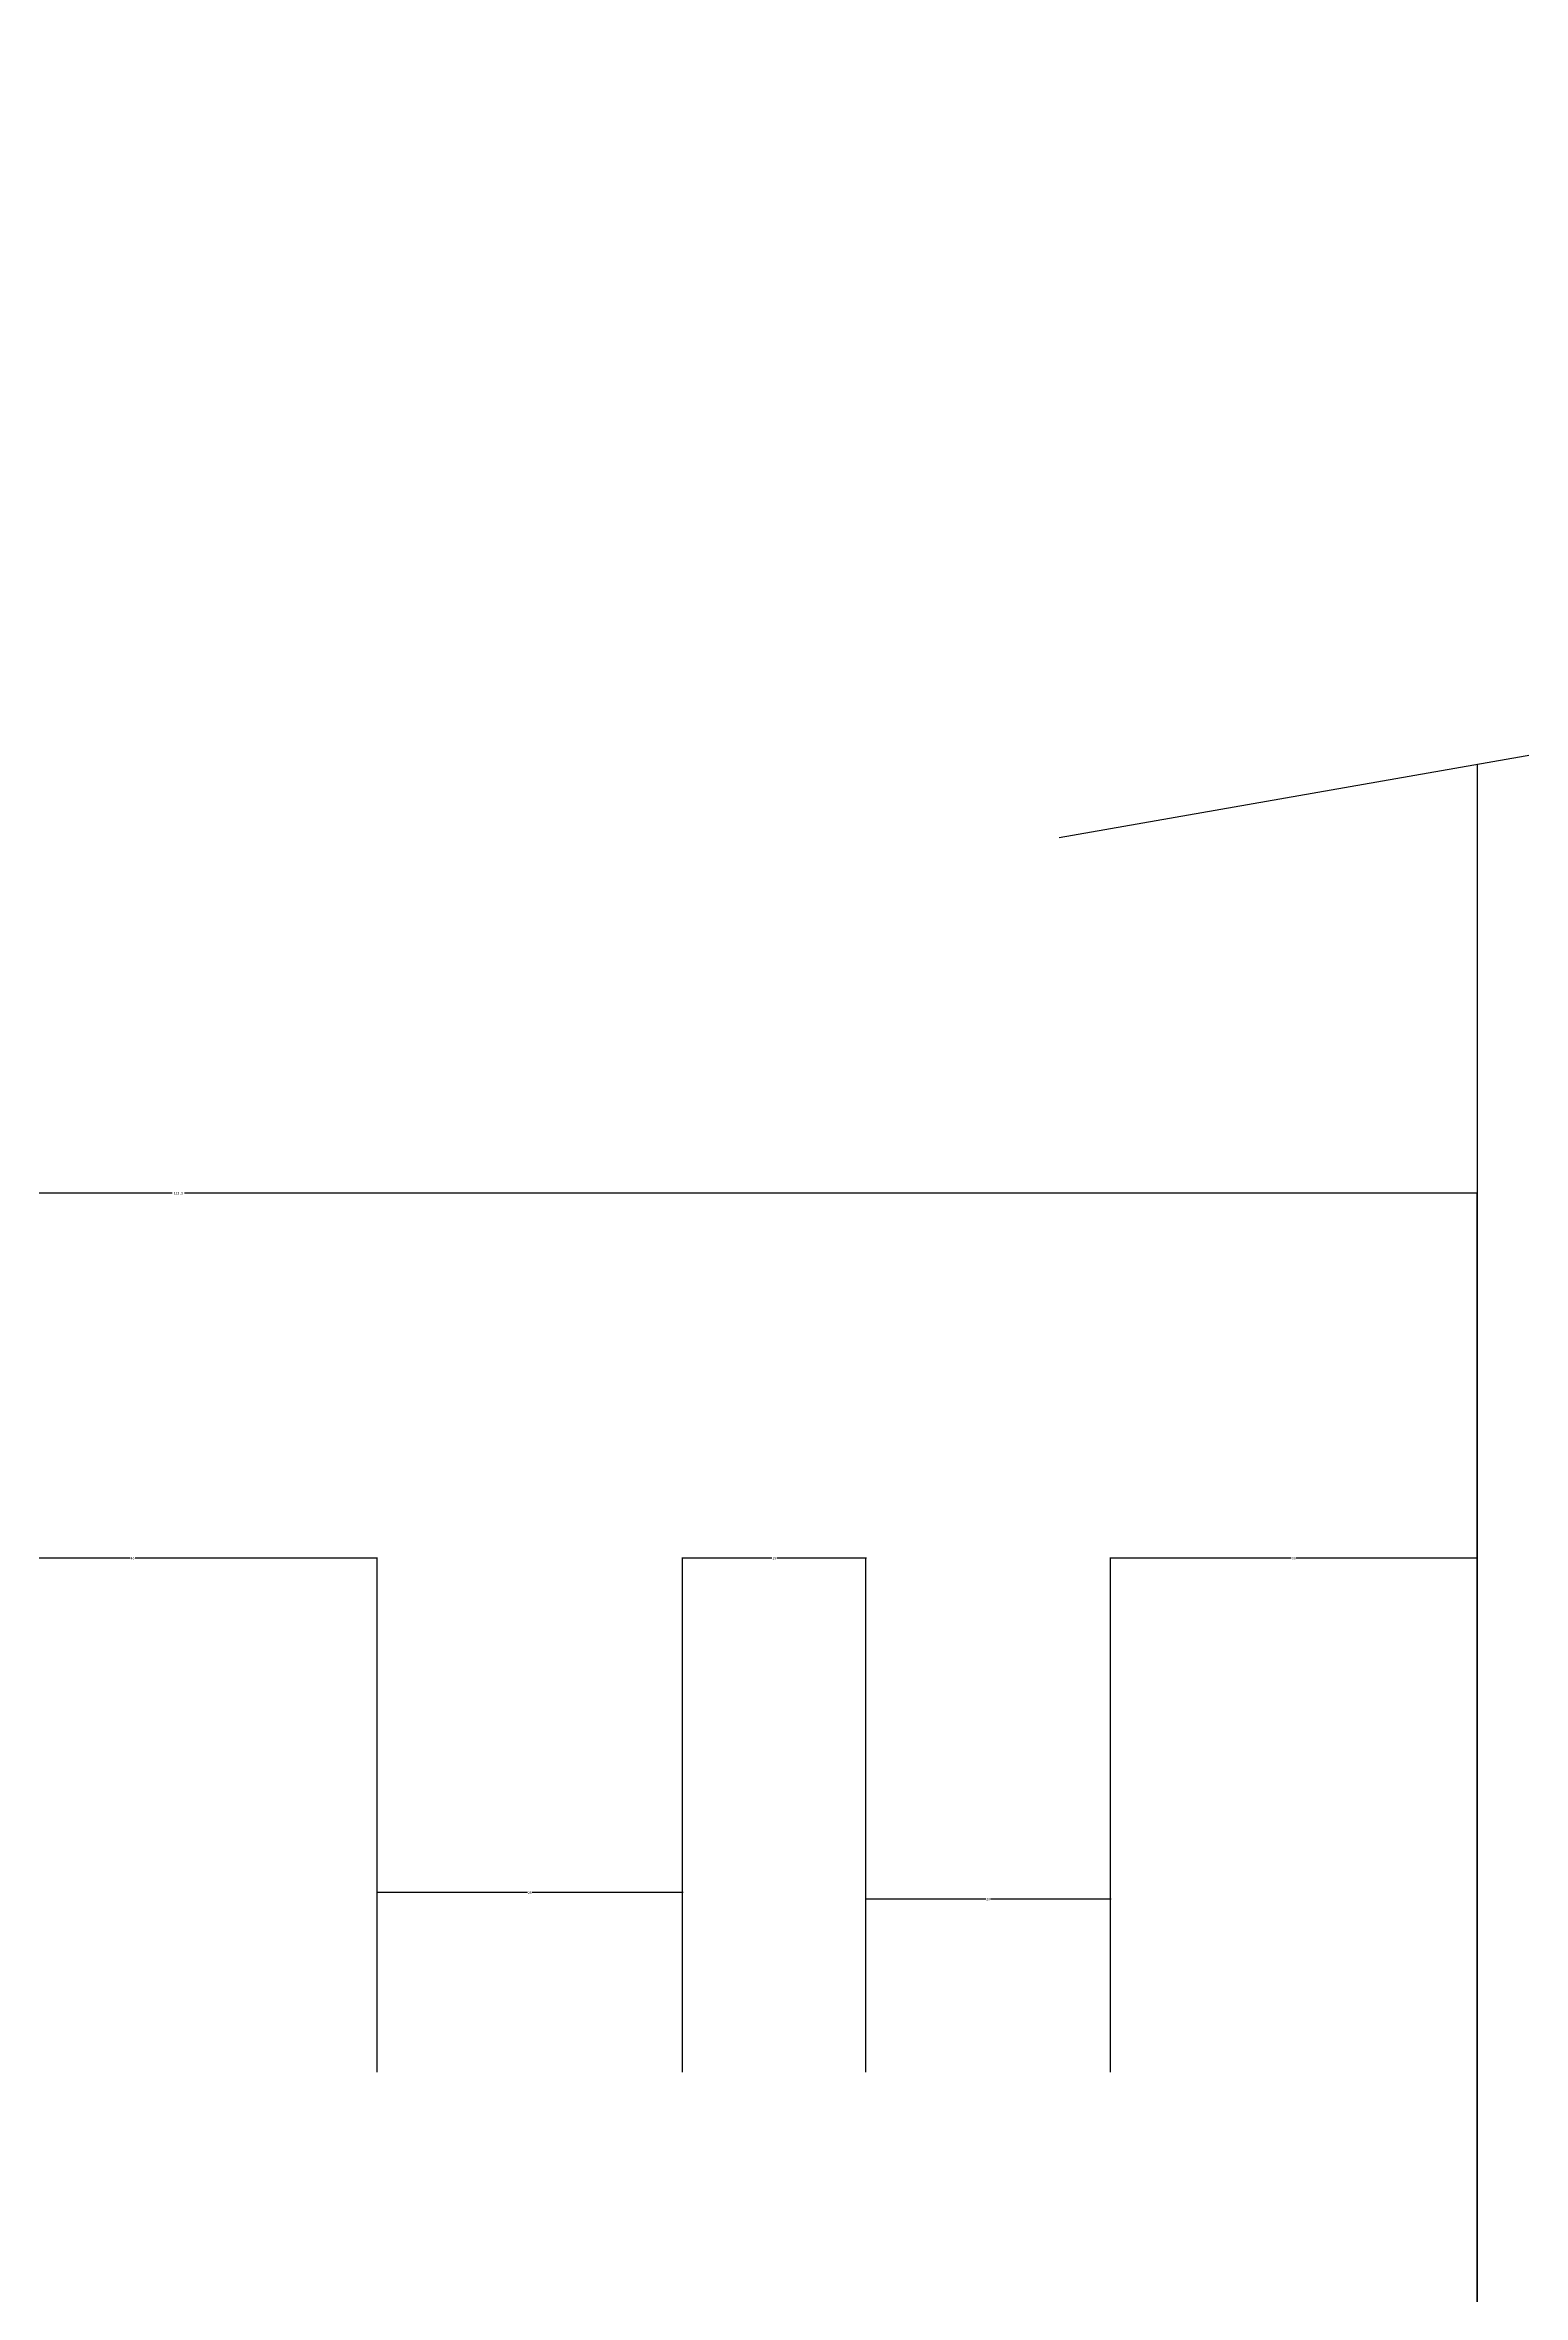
# Model space of a CAD drawing. Header units: metres. Extents: x 190 to 8964, y 310 to 11620.
# Drawn here: x 5723 to 6328, y 5650 to 6570 of the extents above; entities that cross this region are included whole.
import ezdxf

# ---------------------------------------------------------------- set-up
doc = ezdxf.new("R2010")
doc.units = ezdxf.units.M
for name, color, linetype in [('3', 3, 'Continuous'), ('4', 4, 'Continuous'), ('BH', 3, 'Continuous'), ('DIM', 3, 'Continuous')]:
    doc.layers.add(name, color=color, linetype=linetype)
doc.dimstyles.get("Standard").update_dxf_attribs({"dimtxt": 2.5, "dimasz": 2.5, "dimexe": 1.25, "dimexo": 0.625, "dimtad": 1, "dimcen": 2.5, "dimazin": 3, "dimtfac": 1, "dimtmove": 0, "dimatfit": 3})

# ---------------------------------------------------------------- blocks, each defined once
blk = doc.blocks.new('*D20')
for p, q in [((6107.81, 5811.91), (6058.56, 5811.91)), ((6058.81, 5741.18), (6058.81, 5811.91)), ((6159.06, 5811.91), (6109.81, 5811.91)), ((6158.81, 5741.18), (6158.81, 5811.91))]:
    blk.add_line(p, q)
at = {"layer": 'Defpoints'}
for p in [(6158.81, 5811.91), (6058.81, 5741.18), (6158.81, 5741.18)]:
    blk.add_point(p, dxfattribs=at)
at = {"layer": 'DIM', "insert": (6108.81, 5811.91), "char_height": 1, "attachment_point": 5}
blk.add_mtext('20', dxfattribs=at)
blk = doc.blocks.new('*D21')
for p, q in [((6020.31, 5951.37), (5983.56, 5951.37)), ((5983.81, 5741.18), (5983.81, 5951.37)), ((6059.06, 5951.37), (6022.31, 5951.37)), ((6058.81, 5741.18), (6058.81, 5951.37))]:
    blk.add_line(p, q)
at = {"layer": 'Defpoints'}
for p in [(6058.81, 5951.37), (5983.81, 5741.18), (6058.81, 5741.18)]:
    blk.add_point(p, dxfattribs=at)
at = {"layer": 'DIM', "insert": (6021.31, 5951.37), "char_height": 1, "attachment_point": 5}
blk.add_mtext('15', dxfattribs=at)
blk = doc.blocks.new('*D23')
for p, q in [((5920.31, 5814.59), (5858.56, 5814.59)), ((5858.81, 5741.18), (5858.81, 5814.59)), ((5984.06, 5814.59), (5922.31, 5814.59)), ((5983.81, 5741.18), (5983.81, 5814.59))]:
    blk.add_line(p, q)
at = {"layer": 'Defpoints'}
for p in [(5983.81, 5814.59), (5858.81, 5741.18), (5983.81, 5741.18)]:
    blk.add_point(p, dxfattribs=at)
at = {"layer": 'DIM', "insert": (5921.31, 5814.59), "char_height": 1, "attachment_point": 5}
blk.add_mtext('25', dxfattribs=at)
blk = doc.blocks.new('*D24')
for p, q in [((5757.81, 5951.37), (5658.56, 5951.37)), ((5658.81, 5745.41), (5658.81, 5951.37)), ((5859.06, 5951.37), (5759.81, 5951.37)), ((5858.81, 5741.18), (5858.81, 5951.37))]:
    blk.add_line(p, q)
at = {"layer": 'Defpoints'}
for p in [(5858.81, 5951.37), (5658.81, 5745.41), (5858.81, 5741.18)]:
    blk.add_point(p, dxfattribs=at)
at = {"layer": 'DIM', "insert": (5758.81, 5951.37), "char_height": 1, "attachment_point": 5}
blk.add_mtext('40', dxfattribs=at)
blk = doc.blocks.new('*D25')
for p, q in [((6232.81, 5951.37), (6158.56, 5951.37)), ((6158.81, 5741.18), (6158.81, 5951.37)), ((6309.06, 5951.37), (6234.81, 5951.37)), ((6308.81, 5627.06), (6308.81, 5951.37))]:
    blk.add_line(p, q)
at = {"layer": 'Defpoints'}
for p in [(6308.81, 5951.37), (6158.81, 5741.18), (6308.81, 5627.06)]:
    blk.add_point(p, dxfattribs=at)
at = {"layer": 'DIM', "insert": (6233.81, 5951.37), "char_height": 1, "attachment_point": 5}
blk.add_mtext('30', dxfattribs=at)
blk = doc.blocks.new('*D42')
for p, q in [((5775.06, 6100.73), (5246.06, 6100.73)), ((5246.31, 5926.37), (5246.31, 6100.73)), ((6309.06, 6100.73), (5780.06, 6100.73)), ((6308.81, 5926.37), (6308.81, 6100.73))]:
    blk.add_line(p, q)
at = {"layer": 'Defpoints'}
for p in [(6308.81, 6100.73), (5246.31, 5926.37), (6308.81, 5926.37)]:
    blk.add_point(p, dxfattribs=at)
at = {"layer": 'DIM', "insert": (5777.56, 6100.73), "char_height": 1, "attachment_point": 5}
blk.add_mtext('212.5', dxfattribs=at)

msp = doc.modelspace()

# ---------------------------------------------------------------- hatches: boundary and pattern name
at = {"layer": 'BH'}
h = msp.add_hatch(dxfattribs=at)
h.set_pattern_fill('ANSI33', scale=300)
h.paths.add_polyline_path([(6408.81, 6293.74), (6308.81, 6276.21), (6308.81, 5627.06), (6408.81, 5627.06)])
h.paths.add_polyline_path([(6408.81, 5627.06), (6308.81, 5627.06), (5733.81, 5627.06), (5733.81, 5527.06), (6408.81, 5527.06)])
h.paths.add_polyline_path([(6208.81, 4927.06), (5758.81, 4927.06), (5758.81, 4827.06), (5808.81, 4827.06), (5858.81, 4827.06, 0.41), (5983.81, 4677.06), (5983.81, 4602.06), (6058.81, 4602.06), (6058.81, 4527.06), (6158.81, 4527.06), (6208.81, 4527.06)])

# ---------------------------------------------------------------- linework, layer by layer
at = {"layer": '3'}
msp.add_line((6137.82, 6246.22), (7986.82, 6570.44), dxfattribs=at)
at = {"layer": '4'}
msp.add_line((6308.81, 6276.21), (6308.81, 5627.06), dxfattribs=at)

# ---------------------------------------------------------------- dimensions: what is measured, and where the dimension line sits
at = {"layer": 'DIM'}
for base, p1, p2, text, picture, middle in [((6308.81, 6100.73), (6308.81, 5926.37), (5246.31, 5926.37), '212.5', '*D42', (5777.56, 6100.73)), ((5858.81, 5951.37), (5858.81, 5741.18), (5658.81, 5745.41), '40', '*D24', (5758.81, 5951.37)), ((6058.81, 5951.37), (6058.81, 5741.18), (5983.81, 5741.18), '15', '*D21', (6021.31, 5951.37)), ((6308.81, 5951.37), (6308.81, 5627.06), (6158.81, 5741.18), '30', '*D25', (6233.81, 5951.37)), ((5983.81, 5814.59), (5983.81, 5741.18), (5858.81, 5741.18), '25', '*D23', (5921.31, 5814.59)), ((6158.81, 5811.91), (6158.81, 5741.18), (6058.81, 5741.18), '20', '*D20', (6108.81, 5811.91))]:
    dim = msp.add_linear_dim(base=base, p1=p1, p2=p2, text=text, dimstyle='Standard', dxfattribs=at)
    dim.commit()
    dim.dimension.update_dxf_attribs({"geometry": picture, "text_midpoint": middle})

doc.saveas('drawing.dxf')
